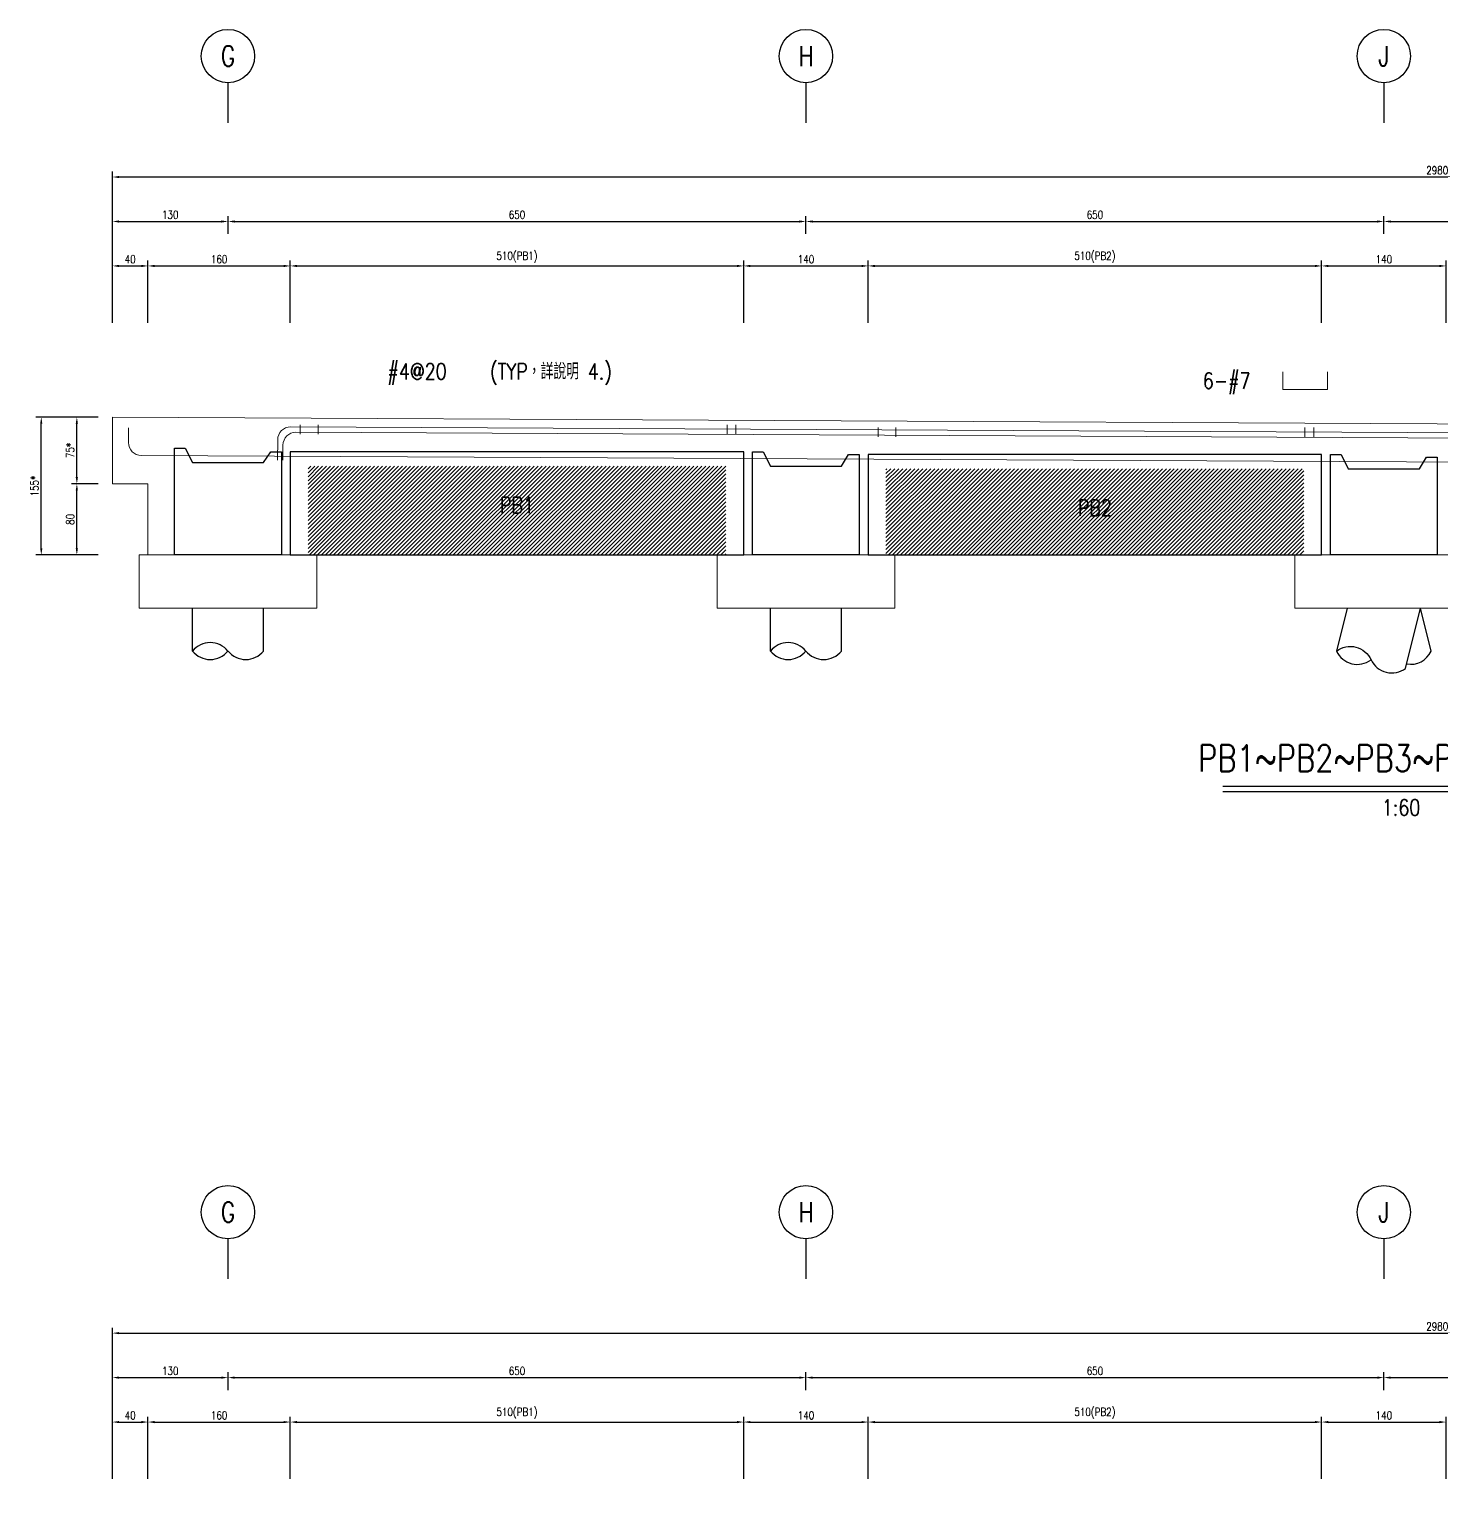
# Model space of a CAD drawing. Extents: x -4754 to 4976, y -23710 to 3942.
# Drawn here: x -359 to 1230, y -15360 to -13709 of the extents above; entities that cross this region are included whole.
import ezdxf
from ezdxf.enums import TextEntityAlignment as Align

# ---------------------------------------------------------------- set-up
doc = ezdxf.new("R2010")
doc.units = 0
doc.header["$LTSCALE"] = 3
doc.layers.get('0').update_dxf_attribs({"linetype": 'CONTINUOUS'})
doc.layers.add('HB_0', color=7, linetype='CONTINUOUS', transparency=0.5)
for name, color, linetype in [('HB_DIM', 1, 'CONTINUOUS'), ('HB_TXT_CTEXT', 2, 'CONTINUOUS'), ('鋼筋', 3, 'CONTINUOUS')]:
    doc.layers.add(name, color=color, linetype=linetype)
doc.styles.get("Standard").update_dxf_attribs({"font": 'ROMANS.shx', "width": 0.8, "bigfont": 'chineset.shx'})
doc.dimstyles.new('30', dxfattribs={"dimscale": 3, "dimtxt": 3, "dimasz": 2.5, "dimexe": 2, "dimexo": 2, "dimgap": 1, "dimtad": 1, "dimdsep": 46, "dimtxsty": 'Standard', "dimcen": 0, "dimclrd": 256, "dimclre": 256, "dimclrt": 2, "dimadec": 0, "dimazin": 0, "dimtfac": 1, "dimtix": 1, "dimtmove": 2, "dimatfit": 3, "dimfxl": 1, "dimtolj": 1, "dimtzin": 0, "dimarcsym": 0})

# ---------------------------------------------------------------- blocks, each defined once
blk = doc.blocks.new('racked_with_pilecap_Transverse')
at = {"linetype": 'Continuous'}
for points in [[(-41.2, 0), (-53.2, -48.1)], [(24.4, -67.5), (41.2, 0)]]:
    blk.add_lwpolyline(points, dxfattribs=at)
blk.add_lwpolyline([(53.2, -48.1), (41.2, 0)])
for points in [[(-53.2, -48.1, -0.48), (-14.4, -57.8, 0.48), (24.4, -67.5, 0.48)], [(-53.2, -48.1, 0.48), (-14.4, -57.8, 0.48)], [(25.6, -62.6, 0.340232), (53.2, -48.1)]]:
    blk.add_lwpolyline(points, format="xyb", dxfattribs=at)
blk = doc.blocks.new('pile_vertical_with_pilecap')
at = {"linetype": 'Continuous'}
for p, q in [((-40, -48.1), (-40, 0)), ((-40, -48.1), (-40, 0)), ((40, -48.1), (40, 0)), ((40, -48.1), (40, 0))]:
    blk.add_line(p, q, dxfattribs=at)
for centre, start, end in [((-20, -64.1), 38.718, 141.282), ((-20, -64.1), 38.718, 141.282), ((-20, -32), 218.718, 321.282), ((-20, -32), 218.718, 321.282), ((20, -32), 218.718, 321.282), ((20, -32), 218.718, 321.282)]:
    blk.add_arc(centre, 25.6, start, end, dxfattribs=at)
blk = doc.blocks.new('line_guide')
at = {"color": 4, "linetype": 'Continuous'}
blk.add_line((0, 0), (0, -45), dxfattribs=at)
blk.add_circle((0, 30), 30, dxfattribs=at)
at = {"color": 4, "linetype": 'Continuous', "width": 0.8}
blk.add_attdef('A', text='', height=22.5, dxfattribs=at).set_placement((0, 30), align=Align.MIDDLE)
blk = doc.blocks.new('title_beam')
at = {"color": 3, "linetype": 'Continuous'}
blk.add_line((-241.2, 0), (241.2, 0), dxfattribs=at)
at = {"color": 1, "linetype": 'Continuous'}
blk.add_line((-241.2, -6), (241.2, -6), dxfattribs=at)
at = {"color": 3, "linetype": 'Continuous', "width": 0.8}
blk.add_attdef('TITLE', text='', height=30, dxfattribs=at).set_placement((0, 33), align=Align.MIDDLE)
at = {"linetype": 'Continuous', "width": 0.8}
blk.add_attdef('SCALE', text='', height=18, dxfattribs=at).set_placement((-40.6, -24), align=Align.MIDDLE)
blk.add_attdef('CM', (36.5, -33), '', height=18, dxfattribs=at)
blk = doc.blocks.new('*D1166')
at = {"layer": 'HB_DIM', "linetype": 'Continuous', "lineweight": -2}
for p, q in [((-265.4, -14038.8), (-265.4, -13968.8)), ((-257.9, -13974.8), (-232.9, -13974.8)), ((-225.4, -14038.8), (-225.4, -13968.8))]:
    blk.add_line(p, q, dxfattribs=at)
at = {"layer": 'HB_DIM'}
for points in [[(-257.9, -13973.6), (-257.9, -13976.1), (-265.4, -13974.8)], [(-232.9, -13976.1), (-232.9, -13973.6), (-225.4, -13974.8)]]:
    blk.add_solid(points, dxfattribs=at)
at = {"layer": 'HB_DIM', "color": 2, "linetype": 'Continuous', "insert": (-245.4, -13967.3), "char_height": 9, "attachment_point": 5, "rotation": 0}
blk.add_mtext('\\A1;40', dxfattribs=at)
blk = doc.blocks.new('*D1167')
at = {"layer": 'HB_DIM', "linetype": 'Continuous', "lineweight": -2}
for p, q in [((-225.4, -14038.8), (-225.4, -13968.8)), ((-217.9, -13974.8), (-72.9, -13974.8)), ((-65.4, -14038.8), (-65.4, -13968.8))]:
    blk.add_line(p, q, dxfattribs=at)
at = {"layer": 'HB_DIM'}
for points in [[(-217.9, -13973.6), (-217.9, -13976.1), (-225.4, -13974.8)], [(-72.9, -13976.1), (-72.9, -13973.6), (-65.4, -13974.8)]]:
    blk.add_solid(points, dxfattribs=at)
at = {"layer": 'HB_DIM', "color": 2, "linetype": 'Continuous', "insert": (-145.4, -13967.3), "char_height": 9, "attachment_point": 5, "rotation": 0}
blk.add_mtext('\\A1;160', dxfattribs=at)
blk = doc.blocks.new('*D1168')
at = {"layer": 'HB_DIM', "linetype": 'Continuous', "lineweight": -2}
for p, q in [((-65.4, -14038.8), (-65.4, -13968.8)), ((-57.9, -13974.8), (437.1, -13974.8)), ((444.6, -14038.8), (444.6, -13968.8))]:
    blk.add_line(p, q, dxfattribs=at)
at = {"layer": 'HB_DIM'}
for points in [[(-57.9, -13973.6), (-57.9, -13976.1), (-65.4, -13974.8)], [(437.1, -13976.1), (437.1, -13973.6), (444.6, -13974.8)]]:
    blk.add_solid(points, dxfattribs=at)
at = {"layer": 'HB_DIM', "color": 2, "linetype": 'Continuous', "insert": (189.6, -13964.9), "char_height": 9, "attachment_point": 5, "rotation": 0}
blk.add_mtext('\\A1;510(PB1)', dxfattribs=at)
blk = doc.blocks.new('*D1169')
at = {"layer": 'HB_DIM', "linetype": 'Continuous', "lineweight": -2}
for p, q in [((444.6, -14038.8), (444.6, -13968.8)), ((452.1, -13974.8), (577.1, -13974.8)), ((584.6, -14038.8), (584.6, -13968.8))]:
    blk.add_line(p, q, dxfattribs=at)
at = {"layer": 'HB_DIM'}
for points in [[(452.1, -13973.6), (452.1, -13976.1), (444.6, -13974.8)], [(577.1, -13976.1), (577.1, -13973.6), (584.6, -13974.8)]]:
    blk.add_solid(points, dxfattribs=at)
at = {"layer": 'HB_DIM', "color": 2, "linetype": 'Continuous', "insert": (514.6, -13967.3), "char_height": 9, "attachment_point": 5, "rotation": 0}
blk.add_mtext('\\A1;140', dxfattribs=at)
blk = doc.blocks.new('*D1170')
at = {"layer": 'HB_DIM', "linetype": 'Continuous', "lineweight": -2}
for p, q in [((584.6, -14038.8), (584.6, -13968.8)), ((592.1, -13974.8), (1087.1, -13974.8)), ((1094.6, -14038.8), (1094.6, -13968.8))]:
    blk.add_line(p, q, dxfattribs=at)
at = {"layer": 'HB_DIM'}
for points in [[(592.1, -13973.6), (592.1, -13976.1), (584.6, -13974.8)], [(1087.1, -13976.1), (1087.1, -13973.6), (1094.6, -13974.8)]]:
    blk.add_solid(points, dxfattribs=at)
at = {"layer": 'HB_DIM', "color": 2, "linetype": 'Continuous', "insert": (839.6, -13964.9), "char_height": 9, "attachment_point": 5, "rotation": 0}
blk.add_mtext('\\A1;510(PB2)', dxfattribs=at)
blk = doc.blocks.new('*D1171')
at = {"layer": 'HB_DIM', "linetype": 'Continuous', "lineweight": -2}
for p, q in [((1094.6, -14038.8), (1094.6, -13968.8)), ((1102.1, -13974.8), (1227.1, -13974.8)), ((1234.6, -14038.8), (1234.6, -13968.8))]:
    blk.add_line(p, q, dxfattribs=at)
at = {"layer": 'HB_DIM'}
for points in [[(1102.1, -13973.6), (1102.1, -13976.1), (1094.6, -13974.8)], [(1227.1, -13976.1), (1227.1, -13973.6), (1234.6, -13974.8)]]:
    blk.add_solid(points, dxfattribs=at)
at = {"layer": 'HB_DIM', "color": 2, "linetype": 'Continuous', "insert": (1164.6, -13967.3), "char_height": 9, "attachment_point": 5, "rotation": 0}
blk.add_mtext('\\A1;140', dxfattribs=at)
blk = doc.blocks.new('*D1177')
at = {"layer": 'HB_DIM', "linetype": 'Continuous', "lineweight": -2}
for p, q in [((-281.4, -14219.8), (-311.4, -14219.8)), ((-305.4, -14292.3), (-305.4, -14227.3)), ((-281.4, -14299.8), (-311.4, -14299.8))]:
    blk.add_line(p, q, dxfattribs=at)
at = {"layer": 'HB_DIM'}
for points in [[(-304.2, -14227.3), (-306.7, -14227.3), (-305.4, -14219.8)], [(-306.7, -14292.3), (-304.2, -14292.3), (-305.4, -14299.8)]]:
    blk.add_solid(points, dxfattribs=at)
at = {"layer": 'HB_DIM', "color": 2, "linetype": 'Continuous', "insert": (-312.9, -14259.8), "char_height": 9, "attachment_point": 5, "rotation": 90}
blk.add_mtext('\\A1;80', dxfattribs=at)
blk = doc.blocks.new('*D1178')
at = {"layer": 'HB_DIM', "linetype": 'Continuous', "lineweight": -2}
for p, q in [((-281.4, -14144.8), (-311.4, -14144.8)), ((-305.4, -14212.3), (-305.4, -14152.3)), ((-281.4, -14219.8), (-311.4, -14219.8))]:
    blk.add_line(p, q, dxfattribs=at)
at = {"layer": 'HB_DIM'}
for points in [[(-304.2, -14152.3), (-306.7, -14152.3), (-305.4, -14144.8)], [(-306.7, -14212.3), (-304.2, -14212.3), (-305.4, -14219.8)]]:
    blk.add_solid(points, dxfattribs=at)
at = {"layer": 'HB_DIM', "color": 2, "linetype": 'Continuous', "insert": (-312.9, -14182.3), "char_height": 9, "attachment_point": 5, "rotation": 90}
blk.add_mtext('\\A1;75*', dxfattribs=at)
blk = doc.blocks.new('*D1179')
at = {"layer": 'HB_DIM', "linetype": 'Continuous', "lineweight": -2}
for p, q in [((-265.4, -14038.8), (-265.4, -13868.8)), ((-257.9, -13874.8), (2707.1, -13874.8)), ((2714.6, -14053.8), (2714.6, -13868.8))]:
    blk.add_line(p, q, dxfattribs=at)
at = {"layer": 'HB_DIM'}
for points in [[(-257.9, -13873.6), (-257.9, -13876.1), (-265.4, -13874.8)], [(2707.1, -13876.1), (2707.1, -13873.6), (2714.6, -13874.8)]]:
    blk.add_solid(points, dxfattribs=at)
at = {"layer": 'HB_DIM', "color": 2, "linetype": 'Continuous', "insert": (1224.6, -13867.3), "char_height": 9, "attachment_point": 5, "rotation": 0}
blk.add_mtext('\\A1;2980', dxfattribs=at)
blk = doc.blocks.new('*D1180')
at = {"layer": 'HB_DIM', "linetype": 'Continuous', "lineweight": -2}
for p, q in [((-265.4, -14038.8), (-265.4, -13918.8)), ((-257.9, -13924.8), (-142.9, -13924.8)), ((-135.4, -13938.8), (-135.4, -13918.8))]:
    blk.add_line(p, q, dxfattribs=at)
at = {"layer": 'HB_DIM'}
for points in [[(-257.9, -13923.6), (-257.9, -13926.1), (-265.4, -13924.8)], [(-142.9, -13926.1), (-142.9, -13923.6), (-135.4, -13924.8)]]:
    blk.add_solid(points, dxfattribs=at)
at = {"layer": 'HB_DIM', "color": 2, "linetype": 'Continuous', "insert": (-200.4, -13917.3), "char_height": 9, "attachment_point": 5, "rotation": 0}
blk.add_mtext('\\A1;130', dxfattribs=at)
blk = doc.blocks.new('*D1181')
at = {"layer": 'HB_DIM', "linetype": 'Continuous', "lineweight": -2}
for p, q in [((-135.4, -13938.8), (-135.4, -13918.8)), ((-127.9, -13924.8), (507.1, -13924.8)), ((514.6, -13938.8), (514.6, -13918.8))]:
    blk.add_line(p, q, dxfattribs=at)
at = {"layer": 'HB_DIM'}
for points in [[(-127.9, -13923.6), (-127.9, -13926.1), (-135.4, -13924.8)], [(507.1, -13926.1), (507.1, -13923.6), (514.6, -13924.8)]]:
    blk.add_solid(points, dxfattribs=at)
at = {"layer": 'HB_DIM', "color": 2, "linetype": 'Continuous', "insert": (189.6, -13917.3), "char_height": 9, "attachment_point": 5, "rotation": 0}
blk.add_mtext('\\A1;650', dxfattribs=at)
blk = doc.blocks.new('*D1182')
at = {"layer": 'HB_DIM', "linetype": 'Continuous', "lineweight": -2}
for p, q in [((514.6, -13938.8), (514.6, -13918.8)), ((522.1, -13924.8), (1157.1, -13924.8)), ((1164.6, -13938.8), (1164.6, -13918.8))]:
    blk.add_line(p, q, dxfattribs=at)
at = {"layer": 'HB_DIM'}
for points in [[(522.1, -13923.6), (522.1, -13926.1), (514.6, -13924.8)], [(1157.1, -13926.1), (1157.1, -13923.6), (1164.6, -13924.8)]]:
    blk.add_solid(points, dxfattribs=at)
at = {"layer": 'HB_DIM', "color": 2, "linetype": 'Continuous', "insert": (839.6, -13917.3), "char_height": 9, "attachment_point": 5, "rotation": 0}
blk.add_mtext('\\A1;650', dxfattribs=at)
blk = doc.blocks.new('*D1183')
at = {"layer": 'HB_DIM', "linetype": 'Continuous', "lineweight": -2}
for p, q in [((1164.6, -13938.8), (1164.6, -13918.8)), ((1172.1, -13924.8), (1807.1, -13924.8)), ((1814.6, -13938.8), (1814.6, -13918.8))]:
    blk.add_line(p, q, dxfattribs=at)
at = {"layer": 'HB_DIM'}
for points in [[(1172.1, -13923.6), (1172.1, -13926.1), (1164.6, -13924.8)], [(1807.1, -13926.1), (1807.1, -13923.6), (1814.6, -13924.8)]]:
    blk.add_solid(points, dxfattribs=at)
at = {"layer": 'HB_DIM', "color": 2, "linetype": 'Continuous', "insert": (1489.6, -13917.3), "char_height": 9, "attachment_point": 5, "rotation": 0}
blk.add_mtext('\\A1;650', dxfattribs=at)
blk = doc.blocks.new('*D1186')
at = {"layer": 'HB_DIM', "linetype": 'Continuous', "lineweight": -2}
for p, q in [((-281.4, -14144.8), (-351.4, -14144.8)), ((-345.4, -14292.3), (-345.4, -14152.3)), ((-281.4, -14299.8), (-351.4, -14299.8))]:
    blk.add_line(p, q, dxfattribs=at)
at = {"layer": 'HB_DIM'}
for points in [[(-344.2, -14152.3), (-346.7, -14152.3), (-345.4, -14144.8)], [(-346.7, -14292.3), (-344.2, -14292.3), (-345.4, -14299.8)]]:
    blk.add_solid(points, dxfattribs=at)
at = {"layer": 'HB_DIM', "color": 2, "linetype": 'Continuous', "insert": (-352.9, -14222.3), "char_height": 9, "attachment_point": 5, "rotation": 90}
blk.add_mtext('\\A1;155*', dxfattribs=at)
blk = doc.blocks.new('*D1187')
at = {"layer": 'HB_DIM', "linetype": 'Continuous', "lineweight": -2}
for p, q in [((-265.4, -15338.8), (-265.4, -15268.8)), ((-225.4, -15338.8), (-225.4, -15268.8)), ((-257.9, -15274.8), (-232.9, -15274.8))]:
    blk.add_line(p, q, dxfattribs=at)
at = {"layer": 'HB_DIM'}
for points in [[(-257.9, -15273.6), (-257.9, -15276.1), (-265.4, -15274.8)], [(-232.9, -15276.1), (-232.9, -15273.6), (-225.4, -15274.8)]]:
    blk.add_solid(points, dxfattribs=at)
at = {"layer": 'HB_DIM', "color": 2, "linetype": 'Continuous', "insert": (-245.4, -15267.3), "char_height": 9, "attachment_point": 5, "rotation": 0}
blk.add_mtext('\\A1;40', dxfattribs=at)
blk = doc.blocks.new('*D1188')
at = {"layer": 'HB_DIM', "linetype": 'Continuous', "lineweight": -2}
for p, q in [((-225.4, -15338.8), (-225.4, -15268.8)), ((-65.4, -15338.8), (-65.4, -15268.8)), ((-217.9, -15274.8), (-72.9, -15274.8))]:
    blk.add_line(p, q, dxfattribs=at)
at = {"layer": 'HB_DIM'}
for points in [[(-217.9, -15273.6), (-217.9, -15276.1), (-225.4, -15274.8)], [(-72.9, -15276.1), (-72.9, -15273.6), (-65.4, -15274.8)]]:
    blk.add_solid(points, dxfattribs=at)
at = {"layer": 'HB_DIM', "color": 2, "linetype": 'Continuous', "insert": (-145.4, -15267.3), "char_height": 9, "attachment_point": 5, "rotation": 0}
blk.add_mtext('\\A1;160', dxfattribs=at)
blk = doc.blocks.new('*D1189')
at = {"layer": 'HB_DIM', "linetype": 'Continuous', "lineweight": -2}
for p, q in [((-65.4, -15338.8), (-65.4, -15268.8)), ((444.6, -15338.8), (444.6, -15268.8)), ((-57.9, -15274.8), (437.1, -15274.8))]:
    blk.add_line(p, q, dxfattribs=at)
at = {"layer": 'HB_DIM'}
for points in [[(-57.9, -15273.6), (-57.9, -15276.1), (-65.4, -15274.8)], [(437.1, -15276.1), (437.1, -15273.6), (444.6, -15274.8)]]:
    blk.add_solid(points, dxfattribs=at)
at = {"layer": 'HB_DIM', "color": 2, "linetype": 'Continuous', "insert": (189.6, -15264.9), "char_height": 9, "attachment_point": 5, "rotation": 0}
blk.add_mtext('\\A1;510(PB1)', dxfattribs=at)
blk = doc.blocks.new('*D1190')
at = {"layer": 'HB_DIM', "linetype": 'Continuous', "lineweight": -2}
for p, q in [((444.6, -15338.8), (444.6, -15268.8)), ((584.6, -15338.8), (584.6, -15268.8)), ((452.1, -15274.8), (577.1, -15274.8))]:
    blk.add_line(p, q, dxfattribs=at)
at = {"layer": 'HB_DIM'}
for points in [[(452.1, -15273.6), (452.1, -15276.1), (444.6, -15274.8)], [(577.1, -15276.1), (577.1, -15273.6), (584.6, -15274.8)]]:
    blk.add_solid(points, dxfattribs=at)
at = {"layer": 'HB_DIM', "color": 2, "linetype": 'Continuous', "insert": (514.6, -15267.3), "char_height": 9, "attachment_point": 5, "rotation": 0}
blk.add_mtext('\\A1;140', dxfattribs=at)
blk = doc.blocks.new('*D1191')
at = {"layer": 'HB_DIM', "linetype": 'Continuous', "lineweight": -2}
for p, q in [((584.6, -15338.8), (584.6, -15268.8)), ((1094.6, -15338.8), (1094.6, -15268.8)), ((592.1, -15274.8), (1087.1, -15274.8))]:
    blk.add_line(p, q, dxfattribs=at)
at = {"layer": 'HB_DIM'}
for points in [[(592.1, -15273.6), (592.1, -15276.1), (584.6, -15274.8)], [(1087.1, -15276.1), (1087.1, -15273.6), (1094.6, -15274.8)]]:
    blk.add_solid(points, dxfattribs=at)
at = {"layer": 'HB_DIM', "color": 2, "linetype": 'Continuous', "insert": (839.6, -15264.9), "char_height": 9, "attachment_point": 5, "rotation": 0}
blk.add_mtext('\\A1;510(PB2)', dxfattribs=at)
blk = doc.blocks.new('*D1192')
at = {"layer": 'HB_DIM', "linetype": 'Continuous', "lineweight": -2}
for p, q in [((1094.6, -15338.8), (1094.6, -15268.8)), ((1234.6, -15338.8), (1234.6, -15268.8)), ((1102.1, -15274.8), (1227.1, -15274.8))]:
    blk.add_line(p, q, dxfattribs=at)
at = {"layer": 'HB_DIM'}
for points in [[(1102.1, -15273.6), (1102.1, -15276.1), (1094.6, -15274.8)], [(1227.1, -15276.1), (1227.1, -15273.6), (1234.6, -15274.8)]]:
    blk.add_solid(points, dxfattribs=at)
at = {"layer": 'HB_DIM', "color": 2, "linetype": 'Continuous', "insert": (1164.6, -15267.3), "char_height": 9, "attachment_point": 5, "rotation": 0}
blk.add_mtext('\\A1;140', dxfattribs=at)
blk = doc.blocks.new('*D1200')
at = {"layer": 'HB_DIM', "linetype": 'Continuous', "lineweight": -2}
for p, q in [((-265.4, -15338.8), (-265.4, -15168.8)), ((2714.6, -15353.8), (2714.6, -15168.8)), ((-257.9, -15174.8), (2707.1, -15174.8))]:
    blk.add_line(p, q, dxfattribs=at)
at = {"layer": 'HB_DIM'}
for points in [[(-257.9, -15173.6), (-257.9, -15176.1), (-265.4, -15174.8)], [(2707.1, -15176.1), (2707.1, -15173.6), (2714.6, -15174.8)]]:
    blk.add_solid(points, dxfattribs=at)
at = {"layer": 'HB_DIM', "color": 2, "linetype": 'Continuous', "insert": (1224.6, -15167.3), "char_height": 9, "attachment_point": 5, "rotation": 0}
blk.add_mtext('\\A1;2980', dxfattribs=at)
blk = doc.blocks.new('*D1201')
at = {"layer": 'HB_DIM', "linetype": 'Continuous', "lineweight": -2}
for p, q in [((-265.4, -15338.8), (-265.4, -15218.8)), ((-135.4, -15238.8), (-135.4, -15218.8)), ((-257.9, -15224.8), (-142.9, -15224.8))]:
    blk.add_line(p, q, dxfattribs=at)
at = {"layer": 'HB_DIM'}
for points in [[(-257.9, -15223.6), (-257.9, -15226.1), (-265.4, -15224.8)], [(-142.9, -15226.1), (-142.9, -15223.6), (-135.4, -15224.8)]]:
    blk.add_solid(points, dxfattribs=at)
at = {"layer": 'HB_DIM', "color": 2, "linetype": 'Continuous', "insert": (-200.4, -15217.3), "char_height": 9, "attachment_point": 5, "rotation": 0}
blk.add_mtext('\\A1;130', dxfattribs=at)
blk = doc.blocks.new('*D1202')
at = {"layer": 'HB_DIM', "linetype": 'Continuous', "lineweight": -2}
for p, q in [((-135.4, -15238.8), (-135.4, -15218.8)), ((514.6, -15238.8), (514.6, -15218.8)), ((-127.9, -15224.8), (507.1, -15224.8))]:
    blk.add_line(p, q, dxfattribs=at)
at = {"layer": 'HB_DIM'}
for points in [[(-127.9, -15223.6), (-127.9, -15226.1), (-135.4, -15224.8)], [(507.1, -15226.1), (507.1, -15223.6), (514.6, -15224.8)]]:
    blk.add_solid(points, dxfattribs=at)
at = {"layer": 'HB_DIM', "color": 2, "linetype": 'Continuous', "insert": (189.6, -15217.3), "char_height": 9, "attachment_point": 5, "rotation": 0}
blk.add_mtext('\\A1;650', dxfattribs=at)
blk = doc.blocks.new('*D1203')
at = {"layer": 'HB_DIM', "linetype": 'Continuous', "lineweight": -2}
for p, q in [((514.6, -15238.8), (514.6, -15218.8)), ((1164.6, -15238.8), (1164.6, -15218.8)), ((522.1, -15224.8), (1157.1, -15224.8))]:
    blk.add_line(p, q, dxfattribs=at)
at = {"layer": 'HB_DIM'}
for points in [[(522.1, -15223.6), (522.1, -15226.1), (514.6, -15224.8)], [(1157.1, -15226.1), (1157.1, -15223.6), (1164.6, -15224.8)]]:
    blk.add_solid(points, dxfattribs=at)
at = {"layer": 'HB_DIM', "color": 2, "linetype": 'Continuous', "insert": (839.6, -15217.3), "char_height": 9, "attachment_point": 5, "rotation": 0}
blk.add_mtext('\\A1;650', dxfattribs=at)
blk = doc.blocks.new('*D1204')
at = {"layer": 'HB_DIM', "linetype": 'Continuous', "lineweight": -2}
for p, q in [((1164.6, -15238.8), (1164.6, -15218.8)), ((1814.6, -15238.8), (1814.6, -15218.8)), ((1172.1, -15224.8), (1807.1, -15224.8))]:
    blk.add_line(p, q, dxfattribs=at)
at = {"layer": 'HB_DIM'}
for points in [[(1172.1, -15223.6), (1172.1, -15226.1), (1164.6, -15224.8)], [(1807.1, -15226.1), (1807.1, -15223.6), (1814.6, -15224.8)]]:
    blk.add_solid(points, dxfattribs=at)
at = {"layer": 'HB_DIM', "color": 2, "linetype": 'Continuous', "insert": (1489.6, -15217.3), "char_height": 9, "attachment_point": 5, "rotation": 0}
blk.add_mtext('\\A1;650', dxfattribs=at)

msp = doc.modelspace()

# ---------------------------------------------------------------- hatches: boundary and pattern name
at = {"layer": 'HB_0', "linetype": 'Continuous'}
h = msp.add_hatch(dxfattribs=at)
h.set_pattern_fill('ANSI31', color=256, style=0)
h.paths.add_polyline_path([(-45.427, -14199.802), (424.573, -14199.802), (424.573, -14299.802), (-45.427, -14299.802)], flags=17)
h = msp.add_hatch(dxfattribs=at)
h.set_pattern_fill('ANSI31', color=256, style=0)
h.paths.add_polyline_path([(604.573, -14202.802), (1074.573, -14202.802), (1074.573, -14299.802), (604.573, -14299.802)], flags=17)

# ---------------------------------------------------------------- linework, layer by layer
at = {"layer": 'HB_0', "lineweight": 5}
msp.add_lwpolyline([(-225.427, -14299.802), (-225.427, -14219.802), (-265.427, -14219.802), (-265.427, -14144.802), (2714.573, -14159.802), (2714.573, -14299.802), (-225.427, -14299.802)], dxfattribs=at)
at = {"layer": 'HB_0', "color": 1, "linetype": 'Continuous'}
for points in [[(-195.427, -14299.802), (-195.427, -14179.802), (-183.427, -14179.802), (-175.427, -14195.802), (-95.427, -14195.802), (-87.427, -14183.802), (-75.427, -14183.802), (-75.427, -14299.802), (-195.427, -14299.802)], [(-65.427, -14299.802), (-45.427, -14299.802), (424.573, -14299.802), (444.573, -14299.802), (444.573, -14183.802), (424.573, -14183.802), (-45.427, -14183.802), (-65.427, -14183.802), (-65.427, -14299.802)], [(454.573, -14299.802), (454.573, -14183.802), (466.573, -14183.802), (474.573, -14199.802), (554.573, -14199.802), (562.573, -14186.802), (574.573, -14186.802), (574.573, -14299.802), (454.573, -14299.802)], [(584.573, -14299.802), (604.573, -14299.802), (1074.573, -14299.802), (1094.573, -14299.802), (1094.573, -14186.802), (1074.573, -14186.802), (604.573, -14186.802), (584.573, -14186.802), (584.573, -14299.802)], [(1104.573, -14299.802), (1104.573, -14186.802), (1116.573, -14186.802), (1124.573, -14202.802), (1204.573, -14202.802), (1212.573, -14189.802), (1224.573, -14189.802), (1224.573, -14299.802), (1104.573, -14299.802)]]:
    msp.add_lwpolyline(points, dxfattribs=at)
at = {"layer": 'HB_0', "lineweight": 5}
for points in [[(-235.427, -14359.802, -277.5), (-35.427, -14359.802, -277.5), (-35.427, -14299.802, -277.5), (-235.427, -14299.802, -277.5), (-235.427, -14359.802, -277.5)], [(414.573, -14359.802, -250), (614.573, -14359.802, -250), (614.573, -14299.802, -250), (414.573, -14299.802, -250), (414.573, -14359.802, -250)], [(1064.573, -14359.802, -250), (1264.573, -14359.802, -250), (1264.573, -14299.802, -250), (1064.573, -14299.802, -250), (1064.573, -14359.802, -250)]]:
    msp.add_polyline3d(points, dxfattribs=at)
at = {"layer": 'HB_DIM', "color": 1, "linetype": 'Continuous'}
for points in [[(-34.157, -14153.337, 0, 5, 0), (-24.157, -14143.337, 0, 0, 0), (25.843, -14093.337, 0, 0, 0), (43.843, -14093.337, 0, 0, 0)], [(933.112, -14193.834, 0, 5, 0), (933.112, -14178.834, 0, 0, 0), (933.112, -14103.834, 0, 0, 0), (951.112, -14103.834, 0, 0, 0)]]:
    msp.add_lwpolyline(points, format="xyseb", dxfattribs=at)
at = {"layer": 'HB_TXT_CTEXT', "lineweight": 5}
msp.add_polyline3d([(1051.112, -14093.834, -37.62), (1051.112, -14113.834, -37.62), (1101.112, -14113.834, -37.62), (1101.112, -14093.834, -37.62)], dxfattribs=at)
at = {"layer": '鋼筋', "lineweight": 5}
for p, q in [((-247.23, -14156.783, -37.62), (-247.314, -14173.402, -37.62)), ((-247.23, -14156.783, -22.572), (-247.314, -14173.402, -22.572)), ((-247.23, -14156.783, -7.524), (-247.314, -14173.402, -7.524)), ((-247.23, -14156.783, 7.524), (-247.314, -14173.402, 7.524)), ((-247.23, -14156.783, 22.572), (-247.314, -14173.402, 22.572)), ((-247.23, -14156.783, 37.62), (-247.314, -14173.402, 37.62)), ((-64.989, -14155.811, -37.12), (2708.523, -14169.771, -37.12)), ((-64.989, -14155.811, -24.747), (2708.523, -14169.771, -24.747)), ((-64.989, -14155.811, -12.373), (2708.523, -14169.771, -12.373)), ((-64.989, -14155.811), (2708.523, -14169.771)), ((-64.989, -14155.811, 12.373), (2708.523, -14169.771, 12.373)), ((-64.989, -14155.811, 24.747), (2708.523, -14169.771, 24.747)), ((-64.989, -14155.811, 37.12), (2708.523, -14169.771, 37.12)), ((-59.02, -14161.841, -37.12), (2708.493, -14175.771, -37.12)), ((-59.02, -14161.841, 37.12), (2708.493, -14175.771, 37.12)), ((-54.157, -14153.337, -36.57), (-54.157, -14153.337, 36.57)), ((-54.157, -14156.512, 39.745), (-54.157, -14164.132, 39.745)), ((-54.157, -14164.145, -33.427), (-54.157, -14158.757, -38.815)), ((-34.157, -14153.337, -36.57), (-34.157, -14153.337, 36.57)), ((-34.157, -14156.512, 39.745), (-34.157, -14164.132, 39.745)), ((-34.157, -14164.145, -33.427), (-34.157, -14158.757, -38.815)), ((425.843, -14153.337, -36.57), (425.843, -14153.337, 36.57)), ((425.843, -14156.512, 39.745), (425.843, -14164.132, 39.745)), ((425.843, -14164.145, -33.427), (425.843, -14158.757, -38.815)), ((435.843, -14153.337, -36.57), (435.843, -14153.337, 36.57)), ((435.843, -14156.512, 39.745), (435.843, -14164.132, 39.745)), ((435.843, -14164.145, -33.427), (435.843, -14158.757, -38.815)), ((595.843, -14156.337, -36.23), (595.843, -14156.337, 36.23)), ((595.843, -14159.512, 39.405), (595.843, -14167.132, 39.405)), ((595.843, -14167.145, -33.087), (595.843, -14161.757, -38.475)), ((615.843, -14156.337, -36.23), (615.843, -14156.337, 36.23)), ((615.843, -14159.512, 39.405), (615.843, -14167.132, 39.405)), ((615.843, -14167.145, -33.087), (615.843, -14161.757, -38.475)), ((1075.843, -14156.337, -36.23), (1075.843, -14156.337, 36.23)), ((1075.843, -14159.512, 39.405), (1075.843, -14167.132, 39.405)), ((1075.843, -14167.145, -33.087), (1075.843, -14161.757, -38.475)), ((1085.843, -14156.337, -36.23), (1085.843, -14156.337, 36.23)), ((1085.843, -14159.512, 39.405), (1085.843, -14167.132, 39.405)), ((1085.843, -14167.145, -33.087), (1085.843, -14161.757, -38.475)), ((-79.669, -14193.347, -37.12), (-79.552, -14170.227, -37.12)), ((-79.669, -14193.347, -24.747), (-79.552, -14170.227, -24.747)), ((-79.669, -14193.347, -12.373), (-79.552, -14170.227, -12.373)), ((-79.669, -14193.347), (-79.552, -14170.227)), ((-79.669, -14193.347, 12.373), (-79.552, -14170.227, 12.373)), ((-79.669, -14193.347, 24.747), (-79.552, -14170.227, 24.747)), ((-79.669, -14193.347, 37.12), (-79.552, -14170.227, 37.12)), ((-73.669, -14193.377, -37.12), (-73.583, -14176.258, -37.12)), ((-73.669, -14193.377, 37.12), (-73.583, -14176.258, 37.12)), ((-232.897, -14187.965, -37.62), (2682.124, -14202.638, -37.62)), ((-232.897, -14187.965, -22.572), (2682.124, -14202.638, -22.572)), ((-232.897, -14187.965, -7.524), (2682.124, -14202.638, -7.524)), ((-232.897, -14187.965, 7.524), (2682.124, -14202.638, 7.524)), ((-232.897, -14187.965, 22.572), (2682.124, -14202.638, 22.572)), ((-232.897, -14187.965, 37.62), (2682.124, -14202.638, 37.62))]:
    msp.add_line(p, q, dxfattribs=at)
at = {"layer": '鋼筋', "lineweight": 5, "extrusion": (0, 0, -1)}
for centre in [(65.062, -14170.3, 37.12), (65.062, -14170.3, 24.747), (65.062, -14170.3, 12.373), (65.062, -14170.3), (65.062, -14170.3, -12.373), (65.062, -14170.3, -24.747), (65.062, -14170.3, -37.12), (59.093, -14176.331, 37.12), (59.093, -14176.331, -37.12)]:
    msp.add_arc(centre, 14.49, 0.288399, 90.288399, dxfattribs=at)
at = {"layer": '鋼筋', "lineweight": 5, "extrusion": (1, -3.67394e-16, 0)}
for centre in [(-14156.512, -36.57, -54.157), (-14156.512, -36.57, -34.157), (-14156.512, -36.57, 425.843), (-14156.512, -36.57, 435.843), (-14159.512, -36.23, 595.843), (-14159.512, -36.23, 615.843), (-14159.512, -36.23, 1075.843), (-14159.512, -36.23, 1085.843)]:
    msp.add_arc(centre, 3.175, 225, 0, dxfattribs=at)
at = {"layer": '鋼筋', "lineweight": 5, "extrusion": (1, -3.67394e-16, -9.79979e-37)}
for centre in [(-14156.512, 36.57, -54.157), (-14156.512, 36.57, -34.157), (-14156.512, 36.57, 425.843), (-14156.512, 36.57, 435.843)]:
    msp.add_arc(centre, 3.175, 0, 90, dxfattribs=at)
at = {"layer": '鋼筋', "lineweight": 5, "extrusion": (1, -3.67394e-16, -2.60373e-38)}
for centre in [(-14159.512, 36.23, 595.843), (-14159.512, 36.23, 615.843), (-14159.512, 36.23, 1075.843), (-14159.512, 36.23, 1085.843)]:
    msp.add_arc(centre, 3.175, 0, 90, dxfattribs=at)
at = {"layer": '鋼筋', "lineweight": 5}
for centre in [(-232.824, -14173.475, -37.62), (-232.824, -14173.475, -22.572), (-232.824, -14173.475, -7.524), (-232.824, -14173.475, 7.524), (-232.824, -14173.475, 22.572), (-232.824, -14173.475, 37.62)]:
    msp.add_arc(centre, 14.49, 179.711601, 269.711601, dxfattribs=at)

# ---------------------------------------------------------------- block references
at = {"layer": 'HB_0', "linetype": 'Continuous'}
for p, values in [((-135.427, -13768.802), {'A': 'G'}), ((514.573, -13768.802), {'A': 'H'}), ((1164.573, -13768.802), {'A': 'J'}), ((-135.427, -15068.802), {'A': 'G'}), ((514.573, -15068.802), {'A': 'H'}), ((1164.573, -15068.802), {'A': 'J'})]:
    msp.add_blockref('line_guide', p, dxfattribs=at).add_auto_attribs(values)
for name, p in [('pile_vertical_with_pilecap', (-135.427, -14359.802, -277.5)), ('pile_vertical_with_pilecap', (514.573, -14359.802, -250)), ('racked_with_pilecap_Transverse', (1164.573, -14359.802, -250))]:
    msp.add_blockref(name, p, dxfattribs=at)
at = {"layer": 'HB_TXT_CTEXT', "linetype": 'Continuous'}
msp.add_blockref('title_beam', (1224.573, -14559.802), dxfattribs=at).add_auto_attribs({'TITLE': 'PB1~PB2~PB3~PB4~PB5梁配筋詳圖', 'SCALE': '1:60', 'CM': 'cm'})

# ---------------------------------------------------------------- texts
at = {"layer": 'HB_TXT_CTEXT', "linetype": 'Continuous', "width": 0.8}
for s, p in [('#4@20    (TYP，詳說明 4.)', (43.843, -14093.337, -36.57)), (' 6-#7', (951.112, -14103.834, -37.62))]:
    msp.add_text(s, height=18, dxfattribs=at).set_placement(p, align=Align.MIDDLE_LEFT)
for s, p in [('PB1', (189.573, -14243.802)), ('PB2', (839.573, -14246.802))]:
    msp.add_text(s, height=18, dxfattribs=at).set_placement(p, align=Align.MIDDLE)

# ---------------------------------------------------------------- dimensions: what is measured, and where the dimension line sits
at = {"layer": 'HB_DIM', "linetype": 'Continuous'}
for base, p1, p2, angle, override, picture, middle in [((2714.573, -13874.802), (-265.427, -14044.802), (2714.573, -14059.802), 0, {"dimdec": 0, "dimpost": '<>'}, '*D1179', (1224.573, -13867.302)), ((-135.427, -13924.802), (-265.427, -14044.802), (-135.427, -13944.802, -619), 0, {"dimdec": 0, "dimpost": '<>'}, '*D1180', (-200.427, -13917.302)), ((514.573, -13924.802), (-135.427, -13944.802, -619), (514.573, -13944.802, 31), 0, {"dimdec": 0, "dimpost": '<>'}, '*D1181', (189.573, -13917.302)), ((1164.573, -13924.802), (514.573, -13944.802, 31), (1164.573, -13944.802, 681), 0, {"dimdec": 0, "dimpost": '<>'}, '*D1182', (839.573, -13917.302)), ((1814.573, -13924.802), (1164.573, -13944.802, 681), (1814.573, -13944.802, 1331), 0, {"dimdec": 0, "dimpost": '<>'}, '*D1183', (1489.573, -13917.302)), ((-225.427, -13974.802), (-265.427, -14044.802), (-225.427, -14044.802, 40), 0, {"dimdec": 0, "dimpost": '<>'}, '*D1166', (-245.427, -13967.302)), ((-65.427, -13974.802), (-225.427, -14044.802, 40), (-65.427, -14044.802), 0, {"dimdec": 0, "dimpost": '<>'}, '*D1167', (-145.427, -13967.302)), ((584.573, -13974.802), (444.573, -14044.802), (584.573, -14044.802), 0, {"dimdec": 0, "dimpost": '<>'}, '*D1169', (514.573, -13967.302)), ((1234.573, -13974.802), (1094.573, -14044.802), (1234.573, -14044.802), 0, {"dimdec": 0, "dimpost": '<>'}, '*D1171', (1164.573, -13967.302)), ((-305.427, -14219.802), (-275.427, -14299.802), (-275.427, -14219.802), 90, {"dimtad": 4, "dimdec": 0, "dimpost": '<>'}, '*D1177', (-312.927, -14259.802)), ((2714.573, -15174.802), (-265.427, -15344.802), (2714.573, -15359.802), 0, {"dimdec": 0, "dimpost": '<>'}, '*D1200', (1224.573, -15167.302)), ((-135.427, -15224.802), (-265.427, -15344.802), (-135.427, -15244.802, -1119), 0, {"dimdec": 0, "dimpost": '<>'}, '*D1201', (-200.427, -15217.302)), ((514.573, -15224.802), (-135.427, -15244.802, -1119), (514.573, -15244.802, -469), 0, {"dimdec": 0, "dimpost": '<>'}, '*D1202', (189.573, -15217.302)), ((1164.573, -15224.802), (514.573, -15244.802, -469), (1164.573, -15244.802, 181), 0, {"dimdec": 0, "dimpost": '<>'}, '*D1203', (839.573, -15217.302)), ((1814.573, -15224.802), (1164.573, -15244.802, 181), (1814.573, -15244.802, 831), 0, {"dimdec": 0, "dimpost": '<>'}, '*D1204', (1489.573, -15217.302)), ((-225.427, -15274.802), (-265.427, -15344.802), (-225.427, -15344.802, 40), 0, {"dimdec": 0, "dimpost": '<>'}, '*D1187', (-245.427, -15267.302)), ((-65.427, -15274.802), (-225.427, -15344.802, 40), (-65.427, -15344.802), 0, {"dimdec": 0, "dimpost": '<>'}, '*D1188', (-145.427, -15267.302)), ((584.573, -15274.802), (444.573, -15344.802), (584.573, -15344.802), 0, {"dimdec": 0, "dimpost": '<>'}, '*D1190', (514.573, -15267.302)), ((1234.573, -15274.802), (1094.573, -15344.802), (1234.573, -15344.802), 0, {"dimdec": 0, "dimpost": '<>'}, '*D1192', (1164.573, -15267.302))]:
    dim = msp.add_linear_dim(base=base, p1=p1, p2=p2, angle=angle, dimstyle='30', override=override, dxfattribs=at)
    dim.commit()
    dim.dimension.update_dxf_attribs({"geometry": picture, "text_midpoint": middle})
for base, p1, p2, angle, text, override, picture, middle in [((444.573, -13974.802), (-65.427, -14044.802), (444.573, -14044.802), 0, '<>(PB1)', {"dimdec": 0, "dimpost": '<>'}, '*D1168', (189.573, -13964.944)), ((1094.573, -13974.802), (584.573, -14044.802), (1094.573, -14044.802), 0, '<>(PB2)', {"dimdec": 0, "dimpost": '<>'}, '*D1170', (839.573, -13964.944)), ((-345.427, -14144.802), (-275.427, -14299.802), (-275.427, -14144.802), 90, '<>*', {"dimtad": 4, "dimdec": 0, "dimpost": '<>'}, '*D1186', (-352.927, -14222.302)), ((-305.427, -14144.802), (-275.427, -14219.802), (-275.427, -14144.802), 90, '<>*', {"dimtad": 4, "dimdec": 0, "dimpost": '<>'}, '*D1178', (-312.927, -14182.302)), ((444.573, -15274.802), (-65.427, -15344.802), (444.573, -15344.802), 0, '<>(PB1)', {"dimdec": 0, "dimpost": '<>'}, '*D1189', (189.573, -15264.944)), ((1094.573, -15274.802), (584.573, -15344.802), (1094.573, -15344.802), 0, '<>(PB2)', {"dimdec": 0, "dimpost": '<>'}, '*D1191', (839.573, -15264.944))]:
    dim = msp.add_linear_dim(base=base, p1=p1, p2=p2, angle=angle, text=text, dimstyle='30', override=override, dxfattribs=at)
    dim.commit()
    dim.dimension.update_dxf_attribs({"geometry": picture, "text_midpoint": middle})

doc.saveas('drawing.dxf')
